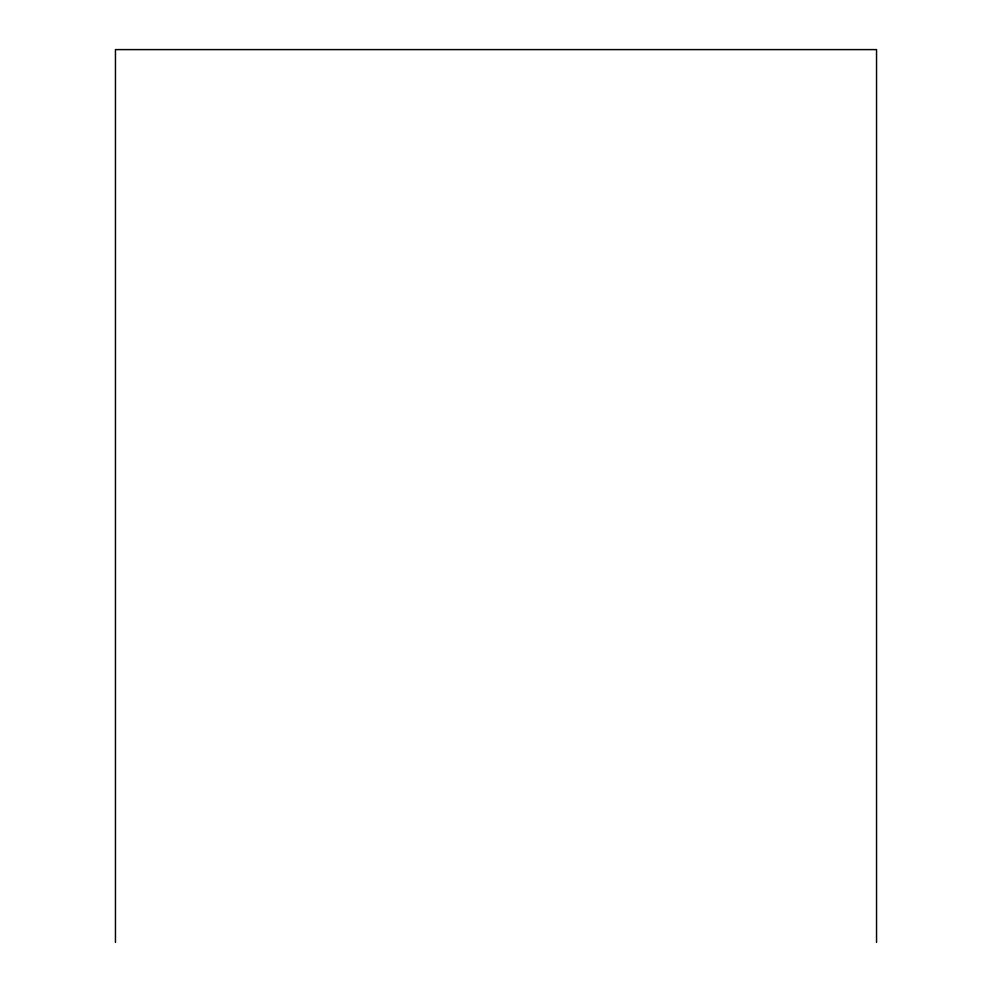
<?xml version="1.0" encoding="UTF-8"?>
<svg xmlns="http://www.w3.org/2000/svg" width="992" height="992" viewBox="0 0 992 992"><rect width="100%" height="100%" fill="white"/><g stroke="black" fill="none" stroke-linecap="round" stroke-linejoin="round"><path stroke-width="1.49" d="M876.544 942.4L876.544 49.6L115.456 49.6L115.456 942.4"/></g></svg>
